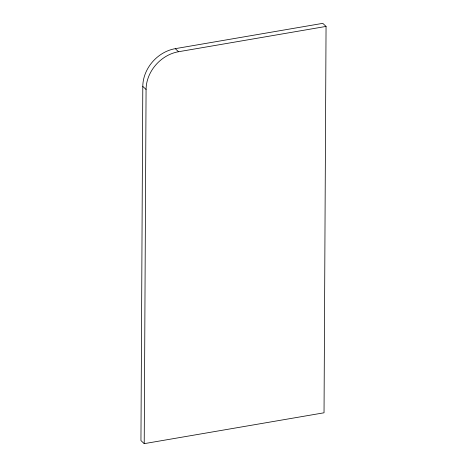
<?xml version="1.0" encoding="UTF-8"?>
<svg xmlns="http://www.w3.org/2000/svg" width="467" height="467" viewBox="0 0 467 467"><rect width="100%" height="100%" fill="white"/><g stroke="black" fill="none" stroke-linecap="round" stroke-linejoin="round"><path stroke-width="0.7" d="M142.797 86.407L140.946 440.579L144.215 443.65L324.034 412.793L326.054 26.421L322.785 23.35L175.271 48.661A35.218 29.503 -46.9 0 0 142.797 86.407L146.072 89.471L144.215 443.65M146.072 89.471A35.218 29.503 -46.9 0 1 178.546 51.732L326.054 26.421M175.271 48.661L178.546 51.732"/></g></svg>
